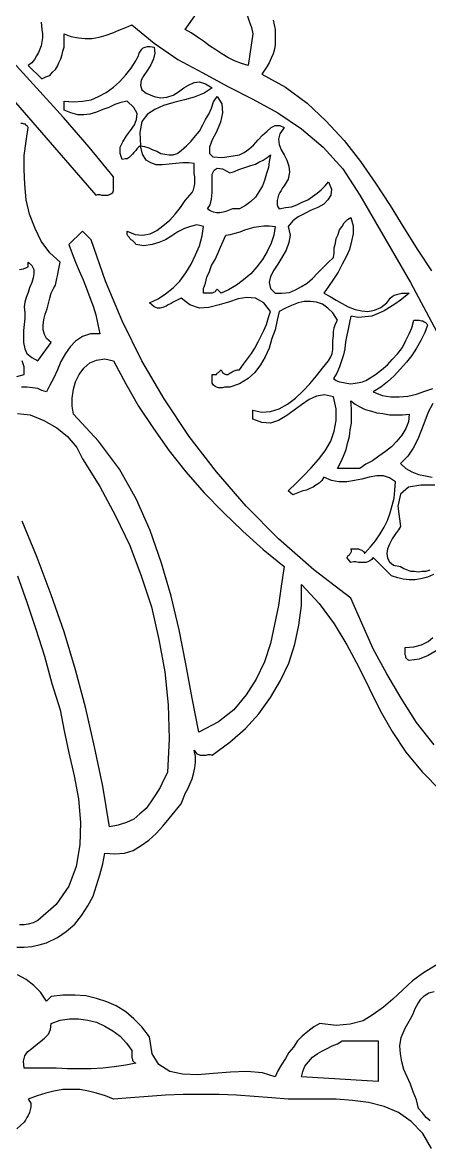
# Model space of a CAD drawing. Extents: x 0.02 to 8.71, y 0.02 to 7.01.
# Drawn here: x 5.957 to 6.559, y 1.874 to 3.54 of the extents above; entities that cross this region are included whole.
import ezdxf

# ---------------------------------------------------------------- set-up
doc = ezdxf.new("R2010")
doc.units = 0
doc.layers.add('1', color=7, linetype='Continuous')

msp = doc.modelspace()

# ---------------------------------------------------------------- linework, layer by layer
for points in [[(6.328, 3.543), (6.331, 3.529), (6.331, 3.521), (6.331, 3.514), (6.331, 3.507), (6.33, 3.5), (6.328, 3.493), (6.325, 3.487), (6.322, 3.48), (6.319, 3.475), (6.315, 3.469), (6.311, 3.463), (6.346, 3.444), (6.378, 3.42), (6.406, 3.394), (6.433, 3.365), (6.457, 3.334), (6.479, 3.302), (6.501, 3.269), (6.521, 3.236), (6.542, 3.203), (6.562, 3.172)], [(6.565, 2.723), (6.556, 2.719), (6.548, 2.717), (6.538, 2.715), (6.529, 2.715), (6.52, 2.716), (6.512, 2.718), (6.503, 2.721), (6.476, 2.748), (6.474, 2.745), (6.471, 2.743), (6.468, 2.742), (6.465, 2.741), (6.461, 2.741), (6.458, 2.741), (6.454, 2.741), (6.45, 2.742), (6.447, 2.742), (6.443, 2.741), (6.437, 2.748), (6.438, 2.749), (6.439, 2.751), (6.441, 2.752), (6.442, 2.754), (6.443, 2.755), (6.444, 2.757), (6.444, 2.759), (6.443, 2.761), (6.446, 2.761), (6.449, 2.761), (6.451, 2.761), (6.454, 2.761), (6.456, 2.76), (6.459, 2.759), (6.46, 2.758), (6.462, 2.757), (6.463, 2.754), (6.472, 2.764), (6.479, 2.773), (6.486, 2.783), (6.492, 2.793), (6.497, 2.803), (6.501, 2.814), (6.504, 2.825), (6.507, 2.836), (6.508, 2.848), (6.509, 2.86), (6.5, 2.866), (6.491, 2.869), (6.481, 2.869), (6.47, 2.867), (6.459, 2.864), (6.448, 2.862), (6.437, 2.86), (6.425, 2.86), (6.414, 2.862), (6.403, 2.867), (6.4, 2.862), (6.396, 2.858), (6.391, 2.855), (6.387, 2.852), (6.382, 2.85), (6.377, 2.848), (6.372, 2.847), (6.367, 2.845), (6.362, 2.843), (6.357, 2.841), (6.35, 2.847), (6.362, 2.858), (6.373, 2.869), (6.384, 2.881), (6.395, 2.893), (6.405, 2.906), (6.413, 2.92), (6.418, 2.935), (6.421, 2.951), (6.421, 2.968), (6.417, 2.986), (6.404, 2.989), (6.392, 2.987), (6.381, 2.982), (6.37, 2.974), (6.359, 2.966), (6.348, 2.958), (6.336, 2.951), (6.324, 2.947), (6.311, 2.948), (6.298, 2.953), (6.298, 2.966), (6.311, 2.963), (6.324, 2.964), (6.337, 2.968), (6.349, 2.975), (6.361, 2.984), (6.372, 2.994), (6.382, 3.005), (6.392, 3.017), (6.401, 3.028), (6.41, 3.039), (6.413, 3.045), (6.415, 3.05), (6.416, 3.056), (6.416, 3.063), (6.416, 3.069), (6.417, 3.076), (6.417, 3.082), (6.418, 3.088), (6.42, 3.094), (6.423, 3.099), (6.416, 3.11), (6.409, 3.117), (6.401, 3.123), (6.392, 3.126), (6.383, 3.127), (6.374, 3.127), (6.365, 3.125), (6.355, 3.121), (6.346, 3.117), (6.337, 3.112), (6.334, 3.099), (6.331, 3.085), (6.326, 3.072), (6.322, 3.058), (6.316, 3.045), (6.309, 3.033), (6.301, 3.022), (6.291, 3.013), (6.278, 3.005), (6.264, 3), (6.262, 3), (6.259, 3), (6.256, 3), (6.253, 2.999), (6.25, 2.999), (6.247, 2.999), (6.244, 3), (6.242, 3.001), (6.24, 3.003), (6.238, 3.006), (6.238, 3.019), (6.24, 3.019), (6.242, 3.019), (6.244, 3.019), (6.245, 3.021), (6.247, 3.022), (6.248, 3.023), (6.25, 3.025), (6.251, 3.026), (6.253, 3.022), (6.256, 3.02), (6.258, 3.019), (6.261, 3.019), (6.264, 3.021), (6.266, 3.022), (6.269, 3.024), (6.272, 3.025), (6.275, 3.026), (6.278, 3.026), (6.284, 3.034), (6.29, 3.042), (6.296, 3.05), (6.301, 3.058), (6.306, 3.067), (6.31, 3.076), (6.314, 3.084), (6.318, 3.093), (6.321, 3.103), (6.324, 3.112), (6.314, 3.125), (6.302, 3.132), (6.289, 3.133), (6.276, 3.131), (6.262, 3.126), (6.248, 3.122), (6.233, 3.118), (6.219, 3.117), (6.205, 3.122), (6.192, 3.132), (6.188, 3.13), (6.184, 3.128), (6.18, 3.126), (6.177, 3.124), (6.173, 3.122), (6.17, 3.12), (6.165, 3.118), (6.161, 3.117), (6.157, 3.117), (6.152, 3.119), (6.145, 3.125), (6.158, 3.131), (6.169, 3.138), (6.18, 3.147), (6.19, 3.157), (6.199, 3.169), (6.207, 3.182), (6.213, 3.196), (6.219, 3.209), (6.223, 3.224), (6.225, 3.238), (6.215, 3.24), (6.206, 3.238), (6.197, 3.235), (6.187, 3.23), (6.178, 3.224), (6.169, 3.218), (6.159, 3.214), (6.149, 3.211), (6.137, 3.209), (6.125, 3.211), (6.124, 3.213), (6.122, 3.215), (6.12, 3.217), (6.118, 3.218), (6.116, 3.22), (6.115, 3.222), (6.113, 3.224), (6.112, 3.226), (6.112, 3.228), (6.112, 3.231), (6.124, 3.226), (6.135, 3.225), (6.146, 3.227), (6.156, 3.232), (6.165, 3.239), (6.175, 3.247), (6.183, 3.256), (6.191, 3.266), (6.198, 3.276), (6.205, 3.284), (6.208, 3.288), (6.21, 3.292), (6.211, 3.296), (6.212, 3.301), (6.212, 3.306), (6.212, 3.311), (6.211, 3.316), (6.211, 3.321), (6.211, 3.326), (6.211, 3.331), (6.203, 3.332), (6.194, 3.332), (6.184, 3.331), (6.174, 3.33), (6.164, 3.329), (6.155, 3.329), (6.147, 3.332), (6.14, 3.336), (6.135, 3.345), (6.132, 3.357), (6.129, 3.355), (6.127, 3.353), (6.125, 3.35), (6.122, 3.347), (6.12, 3.345), (6.117, 3.342), (6.115, 3.34), (6.112, 3.338), (6.109, 3.338), (6.105, 3.337), (6.102, 3.346), (6.102, 3.355), (6.106, 3.363), (6.111, 3.372), (6.117, 3.38), (6.123, 3.388), (6.126, 3.396), (6.127, 3.405), (6.122, 3.414), (6.112, 3.423), (6.103, 3.421), (6.094, 3.418), (6.085, 3.414), (6.076, 3.411), (6.067, 3.407), (6.057, 3.404), (6.048, 3.403), (6.039, 3.403), (6.029, 3.406), (6.019, 3.41), (6.019, 3.423), (6.033, 3.422), (6.046, 3.423), (6.059, 3.425), (6.07, 3.43), (6.081, 3.436), (6.092, 3.444), (6.101, 3.452), (6.11, 3.462), (6.118, 3.472), (6.125, 3.483), (6.127, 3.487), (6.129, 3.49), (6.13, 3.494), (6.132, 3.497), (6.134, 3.5), (6.136, 3.502), (6.139, 3.503), (6.142, 3.504), (6.146, 3.504), (6.152, 3.503)], [(6.152, 3.503), (6.153, 3.494), (6.151, 3.486), (6.147, 3.477), (6.142, 3.469), (6.137, 3.461), (6.133, 3.454), (6.132, 3.447), (6.134, 3.44), (6.14, 3.435), (6.152, 3.43), (6.162, 3.428), (6.171, 3.429), (6.18, 3.432), (6.188, 3.437), (6.196, 3.443), (6.203, 3.447), (6.211, 3.451), (6.219, 3.452), (6.228, 3.449), (6.238, 3.443), (6.226, 3.435), (6.211, 3.429), (6.197, 3.425), (6.181, 3.421), (6.166, 3.417), (6.153, 3.411), (6.142, 3.404), (6.134, 3.393), (6.131, 3.377), (6.132, 3.357), (6.138, 3.356), (6.144, 3.354), (6.15, 3.351), (6.156, 3.349), (6.162, 3.346), (6.168, 3.345), (6.174, 3.344), (6.18, 3.344), (6.186, 3.346), (6.192, 3.35), (6.2, 3.357), (6.207, 3.364), (6.213, 3.372), (6.219, 3.379), (6.224, 3.388), (6.228, 3.396), (6.233, 3.404), (6.237, 3.413), (6.24, 3.422), (6.245, 3.43), (6.252, 3.419), (6.253, 3.406), (6.25, 3.392), (6.244, 3.378), (6.238, 3.366), (6.234, 3.355), (6.234, 3.346), (6.239, 3.341), (6.253, 3.34), (6.278, 3.344), (6.285, 3.347), (6.292, 3.352), (6.299, 3.358), (6.306, 3.366), (6.312, 3.373), (6.319, 3.379), (6.325, 3.384), (6.331, 3.387), (6.338, 3.387), (6.344, 3.384), (6.338, 3.375), (6.336, 3.367), (6.337, 3.359), (6.34, 3.351), (6.344, 3.344), (6.348, 3.336), (6.351, 3.327), (6.352, 3.318), (6.35, 3.308), (6.344, 3.298), (6.342, 3.295), (6.34, 3.291), (6.338, 3.288), (6.336, 3.284), (6.335, 3.28), (6.334, 3.276), (6.334, 3.273), (6.334, 3.27), (6.335, 3.267), (6.337, 3.264), (6.346, 3.266), (6.355, 3.267), (6.363, 3.27), (6.371, 3.274), (6.379, 3.277), (6.386, 3.282), (6.393, 3.287), (6.399, 3.292), (6.405, 3.298), (6.41, 3.304), (6.414, 3.293), (6.413, 3.284), (6.409, 3.277), (6.403, 3.271), (6.394, 3.266), (6.384, 3.262), (6.375, 3.257), (6.365, 3.252), (6.357, 3.246), (6.35, 3.238), (6.353, 3.225), (6.351, 3.214), (6.347, 3.203), (6.341, 3.192), (6.335, 3.182), (6.329, 3.173), (6.324, 3.164), (6.322, 3.155), (6.324, 3.146), (6.331, 3.139), (6.341, 3.139), (6.352, 3.14), (6.361, 3.144), (6.37, 3.149), (6.378, 3.154), (6.386, 3.161), (6.394, 3.169), (6.401, 3.176), (6.409, 3.184), (6.417, 3.192), (6.418, 3.199), (6.418, 3.206), (6.42, 3.213), (6.421, 3.22), (6.424, 3.226), (6.426, 3.233), (6.43, 3.238), (6.433, 3.243), (6.438, 3.248), (6.443, 3.251), (6.446, 3.239), (6.446, 3.227), (6.444, 3.216), (6.441, 3.204), (6.436, 3.193), (6.43, 3.182), (6.424, 3.17), (6.417, 3.16), (6.41, 3.149), (6.403, 3.139), (6.412, 3.134), (6.421, 3.129), (6.43, 3.124), (6.439, 3.119), (6.449, 3.115), (6.459, 3.113), (6.468, 3.112), (6.478, 3.114), (6.487, 3.118), (6.496, 3.125), (6.499, 3.129), (6.501, 3.132), (6.504, 3.134), (6.507, 3.136), (6.511, 3.137), (6.514, 3.138), (6.518, 3.139), (6.521, 3.139), (6.525, 3.139), (6.529, 3.139), (6.523, 3.134), (6.516, 3.129), (6.508, 3.123), (6.5, 3.118), (6.492, 3.113), (6.483, 3.109), (6.474, 3.105), (6.464, 3.104), (6.454, 3.103), (6.443, 3.105), (6.441, 3.096), (6.439, 3.086), (6.437, 3.077), (6.435, 3.067), (6.434, 3.057), (6.432, 3.048), (6.429, 3.039), (6.426, 3.03), (6.422, 3.021), (6.417, 3.013), (6.421, 3.01), (6.426, 3.008), (6.432, 3.007), (6.437, 3.006), (6.443, 3.005), (6.449, 3.006), (6.455, 3.007), (6.46, 3.008), (6.465, 3.01), (6.47, 3.013), (6.479, 3.019), (6.488, 3.026), (6.497, 3.033), (6.504, 3.041), (6.512, 3.05), (6.519, 3.059), (6.524, 3.069), (6.529, 3.079), (6.533, 3.088), (6.536, 3.099), (6.539, 3.099), (6.542, 3.099), (6.544, 3.099), (6.547, 3.098), (6.549, 3.098), (6.551, 3.097), (6.553, 3.096), (6.555, 3.094), (6.556, 3.092), (6.552, 3.081), (6.546, 3.069), (6.54, 3.058), (6.533, 3.047), (6.525, 3.037), (6.516, 3.027), (6.507, 3.017), (6.497, 3.008), (6.487, 3), (6.476, 2.993), (6.489, 2.988), (6.502, 2.986), (6.514, 2.986), (6.527, 2.987), (6.54, 2.99), (6.552, 2.994), (6.564, 2.998)], [(6.564, 2.976), (6.557, 2.963), (6.552, 2.95), (6.547, 2.937), (6.542, 2.923), (6.535, 2.91), (6.527, 2.898), (6.516, 2.887), (6.524, 2.88), (6.533, 2.875), (6.543, 2.871), (6.553, 2.869), (6.563, 2.867)], [(6.567, 2.855), (6.546, 2.855), (6.528, 2.852), (6.516, 2.842), (6.512, 2.824), (6.516, 2.794), (6.513, 2.789), (6.509, 2.783), (6.504, 2.776), (6.5, 2.768), (6.497, 2.761), (6.496, 2.754), (6.497, 2.747), (6.5, 2.742), (6.506, 2.737), (6.516, 2.735), (6.521, 2.732), (6.526, 2.73), (6.531, 2.728), (6.537, 2.728), (6.543, 2.727), (6.548, 2.728), (6.554, 2.728), (6.56, 2.73)], [(6.569, 2.61), (6.557, 2.603), (6.544, 2.598), (6.529, 2.596), (6.527, 2.597), (6.526, 2.598), (6.524, 2.6), (6.524, 2.602), (6.523, 2.604), (6.523, 2.607), (6.523, 2.61), (6.523, 2.612), (6.523, 2.615), (6.536, 2.616), (6.547, 2.619), (6.557, 2.624), (6.564, 2.63)], [(6.562, 1.874), (6.549, 1.896), (6.532, 1.914), (6.513, 1.927), (6.492, 1.936), (6.469, 1.942), (6.445, 1.945), (6.421, 1.947), (6.396, 1.947), (6.373, 1.947), (6.35, 1.947), (6.326, 1.949), (6.3, 1.951), (6.274, 1.953), (6.248, 1.954), (6.221, 1.954), (6.195, 1.954), (6.169, 1.953), (6.143, 1.951), (6.117, 1.949), (6.092, 1.947), (6.08, 1.952), (6.067, 1.956), (6.055, 1.959), (6.042, 1.961), (6.029, 1.961), (6.017, 1.961), (6.004, 1.959), (5.992, 1.956), (5.979, 1.952), (5.966, 1.947), (5.968, 1.944), (5.97, 1.941), (5.97, 1.938), (5.97, 1.935), (5.969, 1.931), (5.968, 1.927), (5.966, 1.923), (5.964, 1.92), (5.962, 1.916), (5.96, 1.913), (5.949, 1.903)]]:
    msp.add_lwpolyline(points)
at = {"layer": '1'}
for points in [[(6.298, 3.523), (6.291, 3.476), (6.281, 3.479), (6.271, 3.483), (6.261, 3.488), (6.252, 3.493), (6.243, 3.499), (6.234, 3.505), (6.225, 3.512), (6.216, 3.518), (6.207, 3.524), (6.198, 3.529), (6.245, 3.596), (6.253, 3.591), (6.26, 3.585), (6.267, 3.579), (6.274, 3.572), (6.28, 3.565), (6.285, 3.557), (6.29, 3.549), (6.293, 3.54), (6.296, 3.532), (6.298, 3.523)], [(5.847, 3.536), (6.066, 3.284), (6.069, 3.285), (6.072, 3.285), (6.074, 3.284), (6.077, 3.284), (6.081, 3.284), (6.084, 3.284), (6.086, 3.285), (6.088, 3.286), (6.091, 3.288), (6.092, 3.291), (6.092, 3.311), (6.056, 3.355), (6.018, 3.399), (5.978, 3.443), (5.938, 3.487)], [(5.985, 3.54), (5.986, 3.529), (5.987, 3.523), (5.987, 3.517), (5.986, 3.511), (5.985, 3.505), (5.983, 3.5), (5.981, 3.495), (5.978, 3.49), (5.975, 3.485), (5.971, 3.48), (5.966, 3.476), (5.986, 3.456), (5.992, 3.459), (5.998, 3.461), (6.002, 3.466), (6.006, 3.47), (6.009, 3.475), (6.011, 3.48), (6.014, 3.486), (6.016, 3.492), (6.017, 3.497), (6.019, 3.503), (6.019, 3.523), (6.029, 3.519), (6.04, 3.517), (6.05, 3.516), (6.06, 3.516), (6.071, 3.518), (6.081, 3.521), (6.091, 3.524), (6.1, 3.528), (6.11, 3.532), (6.119, 3.536), (6.152, 3.509), (6.187, 3.485), (6.224, 3.465), (6.261, 3.445), (6.298, 3.426), (6.335, 3.406), (6.37, 3.382), (6.402, 3.355), (6.431, 3.323), (6.456, 3.284), (6.531, 3.155), (6.601, 3.024)], [(5.953, 3.174), (5.959, 3.175), (5.966, 3.178), (5.966, 3.185), (5.971, 3.18), (5.974, 3.174), (5.974, 3.168), (5.973, 3.162), (5.971, 3.155), (5.968, 3.147), (5.966, 3.14), (5.963, 3.133), (5.961, 3.126), (5.96, 3.119), (5.961, 3.11), (5.961, 3.102), (5.96, 3.093), (5.959, 3.084), (5.959, 3.074), (5.959, 3.066), (5.961, 3.057), (5.964, 3.05), (5.971, 3.044), (5.98, 3.039), (6, 3.066), (5.993, 3.072), (5.99, 3.078), (5.988, 3.085), (5.988, 3.092), (5.989, 3.1), (5.991, 3.108), (5.994, 3.116), (5.996, 3.124), (5.998, 3.132), (6, 3.139), (6.002, 3.143), (6.004, 3.147), (6.006, 3.151), (6.007, 3.156), (6.008, 3.161), (6.009, 3.165), (6.01, 3.17), (6.011, 3.175), (6.012, 3.18), (6.013, 3.185), (5.998, 3.199), (5.985, 3.216), (5.976, 3.235), (5.968, 3.256), (5.963, 3.277), (5.961, 3.3), (5.96, 3.322), (5.96, 3.343), (5.963, 3.364), (5.966, 3.384), (5.965, 3.386), (5.963, 3.387), (5.962, 3.389), (5.96, 3.389), (5.958, 3.39), (5.955, 3.39)], [(6.324, 3.344), (6.322, 3.334), (6.321, 3.325), (6.318, 3.316), (6.315, 3.306), (6.312, 3.298), (6.307, 3.289), (6.302, 3.281), (6.295, 3.275), (6.287, 3.269), (6.278, 3.264), (6.273, 3.264), (6.268, 3.264), (6.263, 3.262), (6.258, 3.26), (6.254, 3.259), (6.249, 3.258), (6.244, 3.258), (6.24, 3.259), (6.235, 3.261), (6.231, 3.264), (6.235, 3.27), (6.237, 3.278), (6.238, 3.288), (6.238, 3.298), (6.238, 3.307), (6.238, 3.315), (6.241, 3.321), (6.245, 3.324), (6.253, 3.323), (6.264, 3.317), (6.271, 3.319), (6.277, 3.322), (6.283, 3.324), (6.289, 3.326), (6.295, 3.328), (6.302, 3.33), (6.307, 3.333), (6.313, 3.336), (6.319, 3.34), (6.324, 3.344)], [(6.331, 3.238), (6.329, 3.225), (6.325, 3.213), (6.319, 3.201), (6.312, 3.189), (6.304, 3.178), (6.295, 3.168), (6.284, 3.159), (6.274, 3.151), (6.262, 3.144), (6.251, 3.139), (6.245, 3.145), (6.243, 3.143), (6.242, 3.141), (6.24, 3.14), (6.238, 3.139), (6.236, 3.139), (6.233, 3.139), (6.23, 3.139), (6.228, 3.139), (6.225, 3.139), (6.225, 3.146), (6.228, 3.154), (6.23, 3.163), (6.234, 3.171), (6.237, 3.18), (6.242, 3.189), (6.246, 3.198), (6.25, 3.207), (6.254, 3.216), (6.258, 3.225), (6.265, 3.226), (6.272, 3.228), (6.279, 3.23), (6.286, 3.233), (6.293, 3.235), (6.3, 3.237), (6.307, 3.238), (6.314, 3.239), (6.322, 3.239), (6.331, 3.238)], [(6.566, 2.471), (6.54, 2.504), (6.517, 2.54), (6.496, 2.576), (6.476, 2.613), (6.459, 2.651), (6.443, 2.688), (6.388, 2.73), (6.336, 2.776), (6.288, 2.824), (6.244, 2.875), (6.204, 2.927), (6.167, 2.983), (6.134, 3.039), (6.105, 3.098), (6.08, 3.157), (6.059, 3.218), (6.046, 3.231), (6.026, 3.211), (6.031, 3.198), (6.036, 3.185), (6.041, 3.172), (6.047, 3.159), (6.052, 3.146), (6.057, 3.133), (6.062, 3.12), (6.066, 3.107), (6.069, 3.093), (6.072, 3.079), (6.058, 3.079), (6.046, 3.075), (6.036, 3.068), (6.028, 3.06), (6.021, 3.05), (6.014, 3.038), (6.009, 3.026), (6.004, 3.014), (5.998, 3.003), (5.993, 2.993), (5.986, 2.995), (5.98, 2.998), (5.972, 2.999), (5.964, 3), (5.956, 3)], [(5.949, 3.016), (5.96, 3.019), (5.96, 3.03), (5.957, 3.039)], [(6.092, 3.039), (6.11, 3.005), (6.129, 2.972), (6.151, 2.939), (6.174, 2.906), (6.199, 2.875), (6.226, 2.844), (6.254, 2.815), (6.283, 2.787), (6.313, 2.76), (6.344, 2.735), (6.34, 2.706), (6.336, 2.677), (6.33, 2.649), (6.324, 2.621), (6.315, 2.594), (6.303, 2.568), (6.288, 2.545), (6.27, 2.523), (6.247, 2.505), (6.218, 2.49), (6.208, 2.54), (6.199, 2.591), (6.189, 2.641), (6.177, 2.691), (6.163, 2.74), (6.146, 2.788), (6.126, 2.834), (6.101, 2.879), (6.07, 2.92), (6.033, 2.96), (6.031, 2.972), (6.031, 2.984), (6.033, 2.997), (6.036, 3.008), (6.041, 3.019), (6.048, 3.028), (6.057, 3.036), (6.067, 3.04), (6.079, 3.042), (6.092, 3.039)], [(6.529, 2.96), (6.528, 2.949), (6.524, 2.939), (6.518, 2.929), (6.511, 2.92), (6.503, 2.912), (6.494, 2.905), (6.484, 2.898), (6.475, 2.891), (6.465, 2.886), (6.456, 2.88), (6.423, 2.88), (6.428, 2.889), (6.432, 2.898), (6.436, 2.908), (6.438, 2.917), (6.441, 2.927), (6.442, 2.937), (6.444, 2.947), (6.444, 2.958), (6.444, 2.968), (6.443, 2.98), (6.449, 2.975), (6.456, 2.971), (6.464, 2.967), (6.472, 2.965), (6.481, 2.962), (6.49, 2.961), (6.5, 2.959), (6.509, 2.959), (6.519, 2.959), (6.529, 2.96)], [(5.95, 2.961), (5.969, 2.959), (5.989, 2.951), (6.008, 2.94), (6.024, 2.927), (6.038, 2.911), (6.046, 2.894)], [(6.046, 2.894), (6.072, 2.853), (6.095, 2.81), (6.116, 2.766), (6.133, 2.721), (6.148, 2.675), (6.159, 2.627), (6.168, 2.579), (6.173, 2.53), (6.174, 2.48), (6.172, 2.43), (6.166, 2.419), (6.161, 2.408), (6.154, 2.397), (6.147, 2.387), (6.14, 2.377), (6.131, 2.369), (6.122, 2.361), (6.111, 2.356), (6.099, 2.352), (6.086, 2.35), (6.076, 2.41), (6.064, 2.468), (6.051, 2.525), (6.036, 2.582), (6.019, 2.638), (6, 2.693), (5.979, 2.748), (5.957, 2.802)], [(5.95, 2.721), (5.964, 2.682), (5.977, 2.642), (5.99, 2.602), (6.001, 2.562), (6.013, 2.523)], [(5.949, 2.172), (5.96, 2.172), (5.971, 2.173), (5.982, 2.175), (5.993, 2.178), (6.009, 2.186), (6.022, 2.195), (6.035, 2.206), (6.045, 2.219), (6.054, 2.233), (6.062, 2.247), (6.067, 2.263), (6.072, 2.279), (6.076, 2.295), (6.079, 2.311), (6.094, 2.31), (6.108, 2.311), (6.121, 2.315), (6.133, 2.322), (6.144, 2.33), (6.155, 2.34), (6.165, 2.351), (6.174, 2.362), (6.183, 2.373), (6.192, 2.384), (6.195, 2.391), (6.198, 2.399), (6.202, 2.406), (6.205, 2.413), (6.208, 2.421), (6.21, 2.428), (6.212, 2.437), (6.213, 2.445), (6.213, 2.454), (6.211, 2.463), (6.213, 2.46), (6.215, 2.458), (6.218, 2.457), (6.22, 2.456), (6.223, 2.456), (6.226, 2.456), (6.229, 2.456), (6.232, 2.457), (6.235, 2.457), (6.238, 2.456), (6.264, 2.475), (6.287, 2.495), (6.307, 2.517), (6.324, 2.541), (6.339, 2.566), (6.351, 2.592), (6.36, 2.62), (6.366, 2.648), (6.37, 2.677), (6.37, 2.708), (6.396, 2.68), (6.418, 2.65), (6.437, 2.619), (6.454, 2.587), (6.47, 2.555), (6.486, 2.522), (6.504, 2.491), (6.524, 2.46), (6.548, 2.431), (6.576, 2.403)], [(6.013, 2.523), (6.019, 2.492), (6.026, 2.459), (6.034, 2.425), (6.04, 2.391), (6.043, 2.356), (6.042, 2.323), (6.037, 2.291), (6.026, 2.262), (6.007, 2.235), (5.98, 2.211), (5.973, 2.208), (5.966, 2.206), (5.96, 2.205), (5.953, 2.205)], [(6.569, 2.145), (6.55, 2.134), (6.534, 2.122), (6.519, 2.108), (6.505, 2.095), (6.491, 2.083), (6.476, 2.072), (6.461, 2.063), (6.442, 2.058), (6.421, 2.056), (6.397, 2.059), (6.388, 2.054), (6.379, 2.047), (6.371, 2.04), (6.364, 2.033), (6.358, 2.024), (6.351, 2.016), (6.346, 2.007), (6.34, 1.997), (6.335, 1.989), (6.331, 1.98), (6.312, 1.986), (6.289, 1.988), (6.265, 1.987), (6.24, 1.985), (6.216, 1.983), (6.194, 1.984), (6.175, 1.988), (6.159, 1.998), (6.149, 2.014), (6.145, 2.039), (6.134, 2.054), (6.122, 2.066), (6.11, 2.076), (6.096, 2.085), (6.082, 2.091), (6.067, 2.096), (6.051, 2.1), (6.035, 2.101), (6.017, 2.101), (6, 2.099), (5.993, 2.092), (5.984, 2.105), (5.974, 2.115), (5.963, 2.124), (5.95, 2.131)], [(6.56, 1.915), (6.554, 1.92), (6.548, 1.927), (6.543, 1.933), (6.54, 1.946), (6.535, 1.958), (6.531, 1.969), (6.526, 1.98), (6.521, 1.991), (6.518, 2.002), (6.516, 2.014), (6.515, 2.026), (6.517, 2.038), (6.523, 2.052), (6.527, 2.059), (6.531, 2.066), (6.535, 2.073), (6.538, 2.081), (6.542, 2.088), (6.546, 2.095), (6.551, 2.1), (6.558, 2.104), (6.566, 2.106)], [(6.119, 2.019), (6.119, 2.016), (6.119, 2.014), (6.119, 2.011), (6.119, 2.008), (6.12, 2.006), (6.12, 2.004), (6.122, 2.002), (6.123, 2.001), (6.125, 2), (6.11, 1.997), (6.093, 1.995), (6.076, 1.993), (6.059, 1.992), (6.041, 1.992), (6.024, 1.992), (6.007, 1.993), (5.99, 1.993), (5.974, 1.993), (5.96, 1.993), (5.959, 2.003), (5.961, 2.011), (5.965, 2.017), (5.971, 2.022), (5.977, 2.027), (5.984, 2.032), (5.99, 2.037), (5.996, 2.043), (5.999, 2.05), (6, 2.059), (6.013, 2.064), (6.027, 2.066), (6.04, 2.066), (6.054, 2.064), (6.067, 2.061), (6.079, 2.055), (6.091, 2.048), (6.102, 2.04), (6.111, 2.03), (6.119, 2.019)], [(6.483, 1.973), (6.37, 1.98), (6.372, 1.988), (6.375, 1.996), (6.38, 2.002), (6.386, 2.009), (6.393, 2.014), (6.4, 2.018), (6.408, 2.022), (6.415, 2.026), (6.423, 2.029), (6.43, 2.033), (6.483, 2.033), (6.483, 1.973)]]:
    msp.add_lwpolyline(points, dxfattribs=at)

doc.saveas('drawing.dxf')
